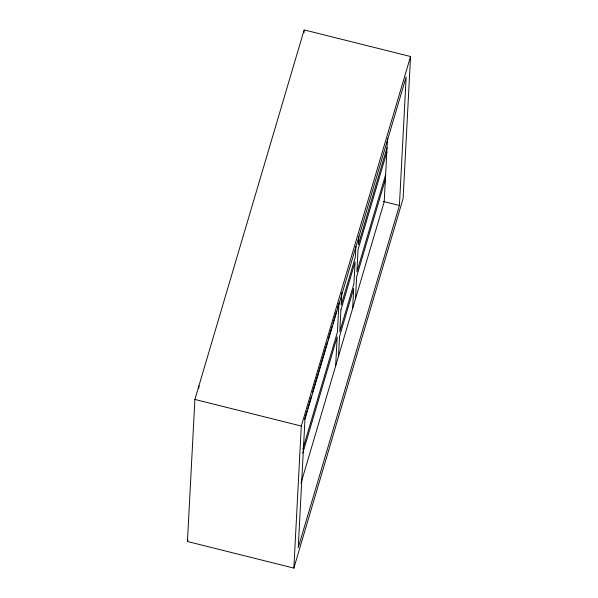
<?xml version="1.0" encoding="UTF-8"?>
<svg xmlns="http://www.w3.org/2000/svg" width="598" height="598" viewBox="0 0 598 598"><rect width="100%" height="100%" fill="white"/><g stroke="black" fill="none" stroke-linecap="round" stroke-linejoin="round"><path stroke-width="0.9" d="M187.451 541.489L194.896 399.442L304.15 29.9L410.549 56.511L403.104 198.558L293.85 568.1L187.451 541.489L187.981 539.702M198.805 388.296L198.94 385.755M304.008 32.688L304.105 30.827M293.85 568.1L301.295 426.053L410.549 56.511M335.657 365.916L337.182 336.831L302.812 453.067M338.49 356.341L339.537 336.382L353.695 288.483L352.648 308.433M341.832 292.512L341.174 305.1L355.339 257.2L355.9 246.406M355.481 298.851L356.655 276.53L385.389 179.355M358.755 236.374L358.322 244.739L387.048 147.564M387.541 138.265L384.215 201.676L301.026 483.049M399.412 205.48L406.147 76.963L304.98 419.131L298.245 547.648L399.412 205.48L383.183 201.421M304.584 419.25L307.23 410.31M307.761 408.516L311.461 396.003M312.515 392.423L327.584 341.458M328.115 339.671L332.346 325.364M332.869 323.578L336.569 311.057M337.631 307.484L338.954 303.014L337.429 332.099L302.797 449.225M386.801 152.303L358.075 249.478L356.901 271.798L385.635 174.623M194.896 399.442L301.295 426.053M340.927 309.839L339.784 331.651L353.941 283.744L355.085 261.931L340.927 309.839"/></g></svg>
